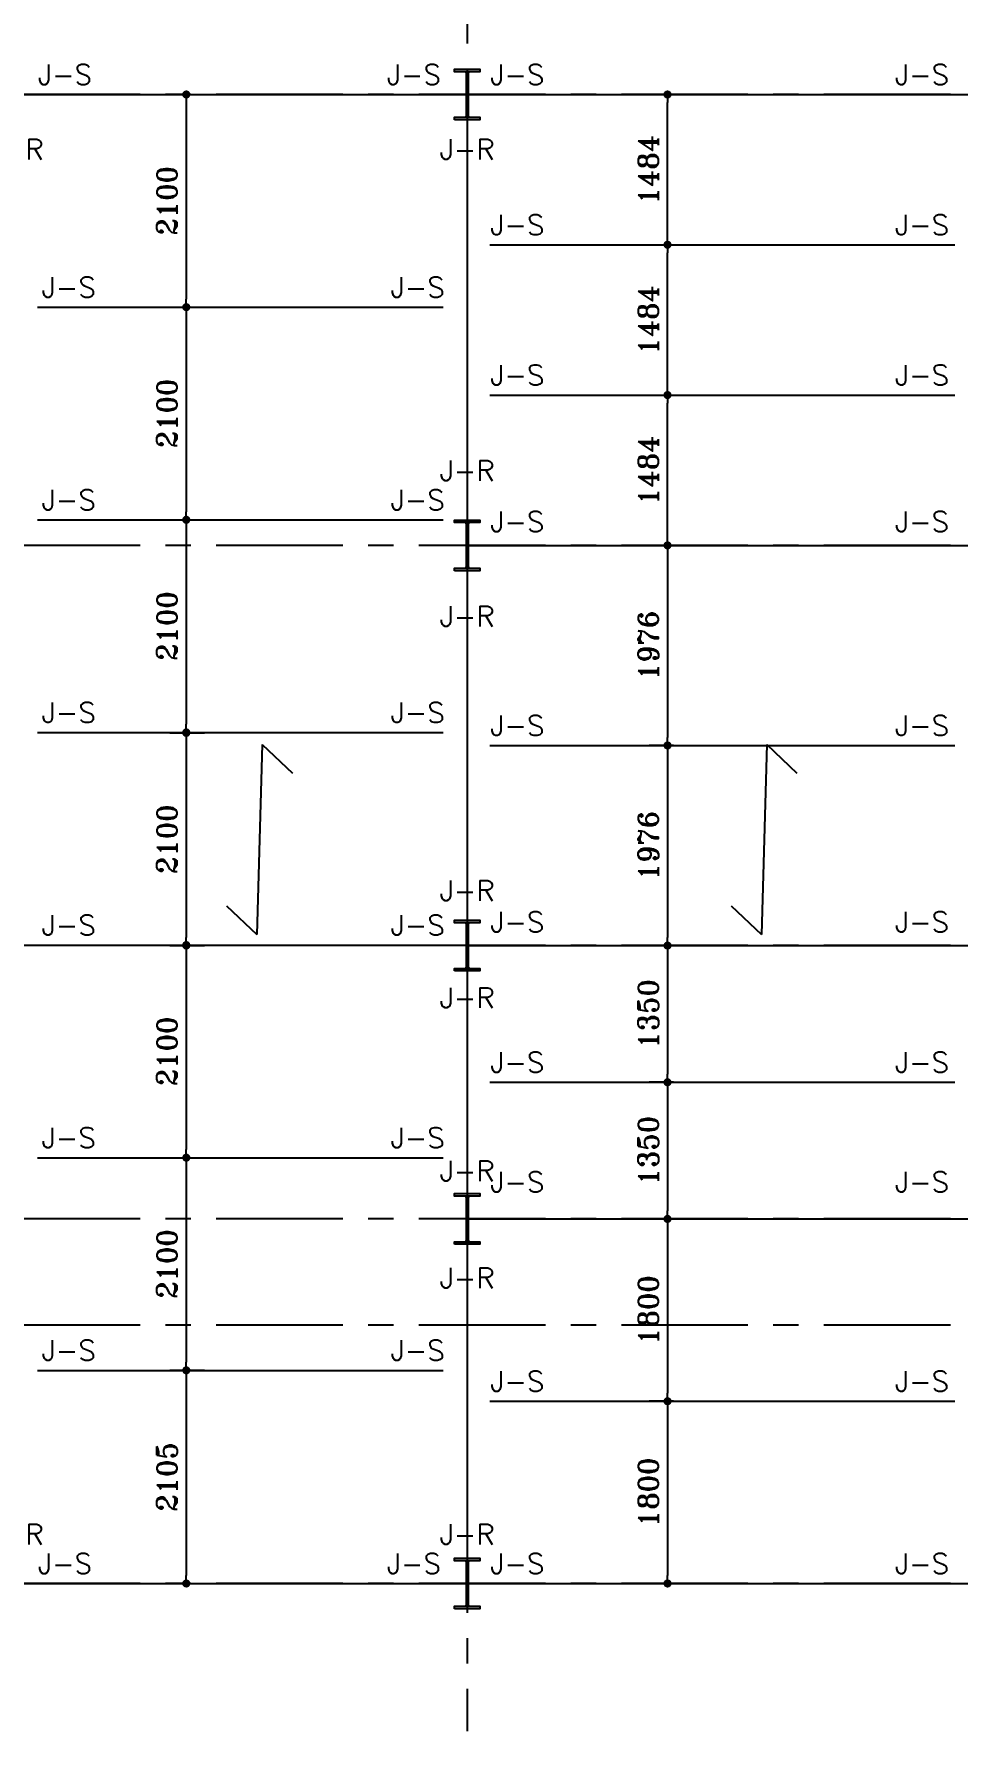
# Model space of a CAD drawing. Header units: inches. Extents: x 1387 to 2676, y -3005 to -2136.
# Drawn here: x 2584.51 to 2593.64, y -2603.45 to -2586.68 of the extents above; entities that cross this region are included whole.
import ezdxf
from ezdxf.enums import TextEntityAlignment as Align

# ---------------------------------------------------------------- set-up
doc = ezdxf.new("R2010")
doc.units = ezdxf.units.IN
doc.header["$MEASUREMENT"] = 0
doc.linetypes.add('CENTER', pattern=[2, 1.25, -0.25, 0.25, -0.25])
for name, color, linetype in [('3G', 3, 'Continuous'), ('6M', 6, 'Continuous'), ('AA-IPE300', 27, 'Continuous'), ('AXE', 1, 'CENTER'), ('DIM', 8, 'Continuous'), ('MEMBER TEXT', 7, 'Continuous')]:
    doc.layers.add(name, color=color, linetype=linetype)
doc.styles.add('ROMANS', font='ROMANS')
doc.styles.add('ROMANT', font='romant')
doc.dimstyles.new('Copy of 1-100', dxfattribs={"dimtxt": 0.2, "dimasz": 0.08, "dimexe": 0.18, "dimexo": 0.0625, "dimgap": 0.09, "dimtad": 1, "dimdec": 0, "dimlfac": 1000, "dimdsep": 46, "dimtxsty": 'ROMANT', "dimblk": 'DOT', "dimcen": 0.09, "dimclrd": 1, "dimclre": 1, "dimclrt": 3, "dimadec": 0, "dimazin": 0, "dimtfac": 1, "dimtdec": 0, "dimtix": 1, "dimtofl": 0, "dimtmove": 2, "dimatfit": 3, "dimldrblk": 'DOT', "dimfxl": 1, "dimtolj": 1, "dimarcsym": 0})

# ---------------------------------------------------------------- blocks, each defined once
blk = doc.blocks.new('DOT')
at = {"layer": 'DIM', "color": 0, "linetype": 'ByBlock'}
blk.add_line((-0.5, 0), (-1, 0), dxfattribs=at)
at = {"layer": 'DIM', "color": 0, "linetype": 'ByBlock', "const_width": 0.5}
blk.add_lwpolyline([(-0.25, 0, 1), (0.25, 0, 1)], format="xyb", close=True, dxfattribs=at)
blk = doc.blocks.new('*D347')
at = {"color": 1, "lineweight": -2, "transparency": 16777216}
for p, q in [((2590.833, -2587.283), (2590.95, -2587.283)), ((2590.77, -2588.687), (2590.77, -2587.363)), ((2590.833, -2588.767), (2590.95, -2588.767))]:
    blk.add_line(p, q, dxfattribs=at)
at = {"layer": 'Defpoints', "color": 0, "transparency": 16777216}
for p in [(2590.77, -2587.283), (2590.77, -2587.283), (2590.77, -2588.767)]:
    blk.add_point(p, dxfattribs=at)
at = {"color": 1, "lineweight": -2, "transparency": 16777216, "xscale": 0.08, "yscale": 0.08, "zscale": 0.08}
for p, rotation in [((2590.77, -2587.283), 90), ((2590.77, -2588.767), 270)]:
    blk.add_blockref('DOT', p, dxfattribs=dict(at, rotation=rotation))
at = {"color": 3, "transparency": 16777216, "insert": (2590.58, -2588.025), "char_height": 0.2, "attachment_point": 5, "rotation": 90, "style": 'ROMANT'}
blk.add_mtext('\\A1;1484', dxfattribs=at)
blk = doc.blocks.new('_Dot')
at = {"layer": 'DIM', "color": 0, "lineweight": -2}
blk.add_line((-0.5, 0), (-1, 0), dxfattribs=at)
at = {"layer": 'DIM', "color": 0, "const_width": 0.5}
blk.add_lwpolyline([(-0.25, 0, 1), (0.25, 0, 1)], format="xyb", close=True, dxfattribs=at)
blk = doc.blocks.new('*D348')
at = {"color": 1, "lineweight": -2, "transparency": 16777216}
for p, q in [((2590.833, -2588.767), (2590.95, -2588.767)), ((2590.77, -2590.171), (2590.77, -2588.847)), ((2590.833, -2590.251), (2590.95, -2590.251))]:
    blk.add_line(p, q, dxfattribs=at)
at = {"layer": 'Defpoints', "color": 0, "transparency": 16777216}
for p in [(2590.77, -2588.767), (2590.77, -2588.767), (2590.77, -2590.251)]:
    blk.add_point(p, dxfattribs=at)
at = {"color": 1, "lineweight": -2, "transparency": 16777216, "xscale": 0.08, "yscale": 0.08, "zscale": 0.08}
for p, rotation in [((2590.77, -2588.767), 90), ((2590.77, -2590.251), 270)]:
    blk.add_blockref('DOT', p, dxfattribs=dict(at, rotation=rotation))
at = {"color": 3, "transparency": 16777216, "insert": (2590.58, -2589.509), "char_height": 0.2, "attachment_point": 5, "rotation": 90, "style": 'ROMANT'}
blk.add_mtext('\\A1;1484', dxfattribs=at)
blk = doc.blocks.new('*D349')
at = {"color": 1, "lineweight": -2, "transparency": 16777216}
for p, q in [((2590.77, -2591.656), (2590.77, -2590.331)), ((2590.833, -2590.251), (2590.95, -2590.251)), ((2590.833, -2591.736), (2590.95, -2591.736))]:
    blk.add_line(p, q, dxfattribs=at)
at = {"layer": 'Defpoints', "color": 0, "transparency": 16777216}
for p in [(2590.77, -2590.251), (2590.77, -2590.251), (2590.77, -2591.736)]:
    blk.add_point(p, dxfattribs=at)
at = {"color": 1, "lineweight": -2, "transparency": 16777216, "xscale": 0.08, "yscale": 0.08, "zscale": 0.08}
for p, rotation in [((2590.77, -2590.251), 90), ((2590.77, -2591.736), 270)]:
    blk.add_blockref('DOT', p, dxfattribs=dict(at, rotation=rotation))
at = {"color": 3, "transparency": 16777216, "insert": (2590.58, -2590.994), "char_height": 0.2, "attachment_point": 5, "rotation": 90, "style": 'ROMANT'}
blk.add_mtext('\\A1;1484', dxfattribs=at)
blk = doc.blocks.new('*D350')
at = {"color": 1, "lineweight": -2, "transparency": 16777216}
for p, q in [((2590.829, -2591.736), (2590.59, -2591.736)), ((2590.77, -2591.816), (2590.77, -2593.632)), ((2590.829, -2593.712), (2590.59, -2593.712))]:
    blk.add_line(p, q, dxfattribs=at)
at = {"layer": 'Defpoints', "color": 0, "transparency": 16777216}
for p in [(2590.891, -2591.736), (2590.77, -2593.712), (2590.891, -2593.712)]:
    blk.add_point(p, dxfattribs=at)
at = {"color": 1, "lineweight": -2, "transparency": 16777216, "xscale": 0.08, "yscale": 0.08, "zscale": 0.08}
for p, rotation in [((2590.77, -2591.736), 90), ((2590.77, -2593.712), 270)]:
    blk.add_blockref('DOT', p, dxfattribs=dict(at, rotation=rotation))
at = {"color": 3, "transparency": 16777216, "insert": (2590.58, -2592.724), "char_height": 0.2, "attachment_point": 5, "rotation": 90, "style": 'ROMANT'}
blk.add_mtext('\\A1;1976', dxfattribs=at)
blk = doc.blocks.new('*D351')
at = {"color": 1, "lineweight": -2, "transparency": 16777216}
for p, q in [((2590.829, -2593.712), (2590.59, -2593.712)), ((2590.77, -2593.792), (2590.77, -2595.608)), ((2590.829, -2595.688), (2590.59, -2595.688))]:
    blk.add_line(p, q, dxfattribs=at)
at = {"layer": 'Defpoints', "color": 0, "transparency": 16777216}
for p in [(2590.891, -2593.712), (2590.77, -2595.688), (2590.891, -2595.688)]:
    blk.add_point(p, dxfattribs=at)
at = {"color": 1, "lineweight": -2, "transparency": 16777216, "xscale": 0.08, "yscale": 0.08, "zscale": 0.08}
for p, rotation in [((2590.77, -2593.712), 90), ((2590.77, -2595.688), 270)]:
    blk.add_blockref('DOT', p, dxfattribs=dict(at, rotation=rotation))
at = {"color": 3, "transparency": 16777216, "insert": (2590.58, -2594.7), "char_height": 0.2, "attachment_point": 5, "rotation": 90, "style": 'ROMANT'}
blk.add_mtext('\\A1;1976', dxfattribs=at)
blk = doc.blocks.new('*D352')
at = {"color": 1, "lineweight": -2, "transparency": 16777216}
for p, q in [((2590.829, -2595.688), (2590.59, -2595.688)), ((2590.77, -2595.768), (2590.77, -2596.958)), ((2590.829, -2597.038), (2590.59, -2597.038))]:
    blk.add_line(p, q, dxfattribs=at)
at = {"layer": 'Defpoints', "color": 0, "transparency": 16777216}
for p in [(2590.891, -2595.688), (2590.77, -2597.038), (2590.891, -2597.038)]:
    blk.add_point(p, dxfattribs=at)
at = {"color": 1, "lineweight": -2, "transparency": 16777216, "xscale": 0.08, "yscale": 0.08, "zscale": 0.08}
for p, rotation in [((2590.77, -2595.688), 90), ((2590.77, -2597.038), 270)]:
    blk.add_blockref('DOT', p, dxfattribs=dict(at, rotation=rotation))
at = {"color": 3, "transparency": 16777216, "insert": (2590.58, -2596.363), "char_height": 0.2, "attachment_point": 5, "rotation": 90, "style": 'ROMANT'}
blk.add_mtext('\\A1;1350', dxfattribs=at)
blk = doc.blocks.new('*D353')
at = {"color": 1, "lineweight": -2, "transparency": 16777216}
for p, q in [((2590.829, -2598.388), (2590.59, -2598.388)), ((2590.77, -2598.468), (2590.77, -2600.108)), ((2590.829, -2600.188), (2590.59, -2600.188))]:
    blk.add_line(p, q, dxfattribs=at)
at = {"layer": 'Defpoints', "color": 0, "transparency": 16777216}
for p in [(2590.891, -2598.388), (2590.77, -2600.188), (2590.891, -2600.188)]:
    blk.add_point(p, dxfattribs=at)
at = {"color": 1, "lineweight": -2, "transparency": 16777216, "xscale": 0.08, "yscale": 0.08, "zscale": 0.08}
for p, rotation in [((2590.77, -2598.388), 90), ((2590.77, -2600.188), 270)]:
    blk.add_blockref('DOT', p, dxfattribs=dict(at, rotation=rotation))
at = {"color": 3, "transparency": 16777216, "insert": (2590.58, -2599.288), "char_height": 0.2, "attachment_point": 5, "rotation": 90, "style": 'ROMANT'}
blk.add_mtext('\\A1;1800', dxfattribs=at)
blk = doc.blocks.new('*D354')
at = {"color": 1, "lineweight": -2, "transparency": 16777216}
for p, q in [((2590.829, -2597.038), (2590.59, -2597.038)), ((2590.77, -2597.118), (2590.77, -2598.308)), ((2590.829, -2598.388), (2590.59, -2598.388))]:
    blk.add_line(p, q, dxfattribs=at)
at = {"layer": 'Defpoints', "color": 0, "transparency": 16777216}
for p in [(2590.891, -2597.038), (2590.77, -2598.388), (2590.891, -2598.388)]:
    blk.add_point(p, dxfattribs=at)
at = {"color": 1, "lineweight": -2, "transparency": 16777216, "xscale": 0.08, "yscale": 0.08, "zscale": 0.08}
for p, rotation in [((2590.77, -2597.038), 90), ((2590.77, -2598.388), 270)]:
    blk.add_blockref('DOT', p, dxfattribs=dict(at, rotation=rotation))
at = {"color": 3, "transparency": 16777216, "insert": (2590.58, -2597.713), "char_height": 0.2, "attachment_point": 5, "rotation": 90, "style": 'ROMANT'}
blk.add_mtext('\\A1;1350', dxfattribs=at)
blk = doc.blocks.new('*D355')
at = {"color": 1, "lineweight": -2, "transparency": 16777216}
for p, q in [((2590.829, -2600.188), (2590.59, -2600.188)), ((2590.77, -2600.268), (2590.77, -2601.908)), ((2590.829, -2601.988), (2590.59, -2601.988))]:
    blk.add_line(p, q, dxfattribs=at)
at = {"layer": 'Defpoints', "color": 0, "transparency": 16777216}
for p in [(2590.891, -2600.188), (2590.77, -2601.988), (2590.891, -2601.988)]:
    blk.add_point(p, dxfattribs=at)
at = {"color": 1, "lineweight": -2, "transparency": 16777216, "xscale": 0.08, "yscale": 0.08, "zscale": 0.08}
for p, rotation in [((2590.77, -2600.188), 90), ((2590.77, -2601.988), 270)]:
    blk.add_blockref('DOT', p, dxfattribs=dict(at, rotation=rotation))
at = {"color": 3, "transparency": 16777216, "insert": (2590.58, -2601.088), "char_height": 0.2, "attachment_point": 5, "rotation": 90, "style": 'ROMANT'}
blk.add_mtext('\\A1;1800', dxfattribs=at)
blk = doc.blocks.new('*D560')
at = {"color": 1, "lineweight": -2, "transparency": 16777216}
for p, q in [((2585.858, -2599.883), (2586.199, -2599.883)), ((2586.019, -2599.963), (2586.019, -2601.908)), ((2585.858, -2601.988), (2586.199, -2601.988))]:
    blk.add_line(p, q, dxfattribs=at)
at = {"layer": 'Defpoints', "color": 0, "transparency": 16777216}
for p in [(2585.796, -2599.883), (2585.796, -2601.988), (2586.019, -2601.988)]:
    blk.add_point(p, dxfattribs=at)
at = {"color": 1, "lineweight": -2, "transparency": 16777216, "xscale": 0.08, "yscale": 0.08, "zscale": 0.08}
for p, rotation in [((2586.019, -2599.883), 90), ((2586.019, -2601.988), 270)]:
    blk.add_blockref('DOT', p, dxfattribs=dict(at, rotation=rotation))
at = {"color": 3, "transparency": 16777216, "insert": (2585.829, -2600.936), "char_height": 0.2, "attachment_point": 5, "rotation": 90, "style": 'ROMANT'}
blk.add_mtext('\\A1;2105', dxfattribs=at)
blk = doc.blocks.new('*D561')
at = {"color": 1, "lineweight": -2, "transparency": 16777216}
for p, q in [((2585.858, -2597.783), (2586.199, -2597.783)), ((2586.019, -2597.863), (2586.019, -2599.803)), ((2585.858, -2599.883), (2586.199, -2599.883))]:
    blk.add_line(p, q, dxfattribs=at)
at = {"layer": 'Defpoints', "color": 0, "transparency": 16777216}
for p in [(2585.796, -2597.783), (2585.796, -2599.883), (2586.019, -2599.883)]:
    blk.add_point(p, dxfattribs=at)
at = {"color": 1, "lineweight": -2, "transparency": 16777216, "xscale": 0.08, "yscale": 0.08, "zscale": 0.08}
for p, rotation in [((2586.019, -2597.783), 90), ((2586.019, -2599.883), 270)]:
    blk.add_blockref('DOT', p, dxfattribs=dict(at, rotation=rotation))
at = {"color": 3, "transparency": 16777216, "insert": (2585.829, -2598.833), "char_height": 0.2, "attachment_point": 5, "rotation": 90, "style": 'ROMANT'}
blk.add_mtext('\\A1;2100', dxfattribs=at)
blk = doc.blocks.new('*D562')
at = {"color": 1, "lineweight": -2, "transparency": 16777216}
for p, q in [((2585.858, -2595.683), (2586.199, -2595.683)), ((2586.019, -2595.763), (2586.019, -2597.703)), ((2585.858, -2597.783), (2586.199, -2597.783))]:
    blk.add_line(p, q, dxfattribs=at)
at = {"layer": 'Defpoints', "color": 0, "transparency": 16777216}
for p in [(2585.796, -2595.683), (2585.796, -2597.783), (2586.019, -2597.783)]:
    blk.add_point(p, dxfattribs=at)
at = {"color": 1, "lineweight": -2, "transparency": 16777216, "xscale": 0.08, "yscale": 0.08, "zscale": 0.08}
for p, rotation in [((2586.019, -2595.683), 90), ((2586.019, -2597.783), 270)]:
    blk.add_blockref('DOT', p, dxfattribs=dict(at, rotation=rotation))
at = {"color": 3, "transparency": 16777216, "insert": (2585.829, -2596.733), "char_height": 0.2, "attachment_point": 5, "rotation": 90, "style": 'ROMANT'}
blk.add_mtext('\\A1;2100', dxfattribs=at)
blk = doc.blocks.new('*D563')
at = {"color": 1, "lineweight": -2, "transparency": 16777216}
for p, q in [((2585.858, -2593.588), (2586.199, -2593.588)), ((2586.019, -2593.668), (2586.019, -2595.608)), ((2585.858, -2595.688), (2586.199, -2595.688))]:
    blk.add_line(p, q, dxfattribs=at)
at = {"layer": 'Defpoints', "color": 0, "transparency": 16777216}
for p in [(2585.796, -2593.588), (2585.796, -2595.688), (2586.019, -2595.688)]:
    blk.add_point(p, dxfattribs=at)
at = {"color": 1, "lineweight": -2, "transparency": 16777216, "xscale": 0.08, "yscale": 0.08, "zscale": 0.08}
for p, rotation in [((2586.019, -2593.588), 90), ((2586.019, -2595.688), 270)]:
    blk.add_blockref('DOT', p, dxfattribs=dict(at, rotation=rotation))
at = {"color": 3, "transparency": 16777216, "insert": (2585.829, -2594.638), "char_height": 0.2, "attachment_point": 5, "rotation": 90, "style": 'ROMANT'}
blk.add_mtext('\\A1;2100', dxfattribs=at)
blk = doc.blocks.new('*D564')
at = {"color": 1, "lineweight": -2, "transparency": 16777216}
for p, q in [((2585.858, -2591.483), (2586.199, -2591.483)), ((2586.019, -2591.563), (2586.019, -2593.503)), ((2585.858, -2593.583), (2586.199, -2593.583))]:
    blk.add_line(p, q, dxfattribs=at)
at = {"layer": 'Defpoints', "color": 0, "transparency": 16777216}
for p in [(2585.796, -2591.483), (2585.796, -2593.583), (2586.019, -2593.583)]:
    blk.add_point(p, dxfattribs=at)
at = {"color": 1, "lineweight": -2, "transparency": 16777216, "xscale": 0.08, "yscale": 0.08, "zscale": 0.08}
for p, rotation in [((2586.019, -2591.483), 90), ((2586.019, -2593.583), 270)]:
    blk.add_blockref('DOT', p, dxfattribs=dict(at, rotation=rotation))
at = {"color": 3, "transparency": 16777216, "insert": (2585.829, -2592.533), "char_height": 0.2, "attachment_point": 5, "rotation": 90, "style": 'ROMANT'}
blk.add_mtext('\\A1;2100', dxfattribs=at)
blk = doc.blocks.new('*D565')
at = {"color": 1, "lineweight": -2, "transparency": 16777216}
for p, q in [((2585.858, -2589.383), (2586.199, -2589.383)), ((2586.019, -2589.463), (2586.019, -2591.403)), ((2585.858, -2591.483), (2586.199, -2591.483))]:
    blk.add_line(p, q, dxfattribs=at)
at = {"layer": 'Defpoints', "color": 0, "transparency": 16777216}
for p in [(2585.796, -2589.383), (2585.796, -2591.483), (2586.019, -2591.483)]:
    blk.add_point(p, dxfattribs=at)
at = {"color": 1, "lineweight": -2, "transparency": 16777216, "xscale": 0.08, "yscale": 0.08, "zscale": 0.08}
for p, rotation in [((2586.019, -2589.383), 90), ((2586.019, -2591.483), 270)]:
    blk.add_blockref('DOT', p, dxfattribs=dict(at, rotation=rotation))
at = {"color": 3, "transparency": 16777216, "insert": (2585.829, -2590.433), "char_height": 0.2, "attachment_point": 5, "rotation": 90, "style": 'ROMANT'}
blk.add_mtext('\\A1;2100', dxfattribs=at)
blk = doc.blocks.new('*D566')
at = {"color": 1, "lineweight": -2, "transparency": 16777216}
for p, q in [((2585.858, -2587.283), (2586.199, -2587.283)), ((2586.019, -2587.363), (2586.019, -2589.303)), ((2585.858, -2589.383), (2586.199, -2589.383))]:
    blk.add_line(p, q, dxfattribs=at)
at = {"layer": 'Defpoints', "color": 0, "transparency": 16777216}
for p in [(2585.796, -2587.283), (2585.796, -2589.383), (2586.019, -2589.383)]:
    blk.add_point(p, dxfattribs=at)
at = {"color": 1, "lineweight": -2, "transparency": 16777216, "xscale": 0.08, "yscale": 0.08, "zscale": 0.08}
for p, rotation in [((2586.019, -2587.283), 90), ((2586.019, -2589.383), 270)]:
    blk.add_blockref('DOT', p, dxfattribs=dict(at, rotation=rotation))
at = {"color": 3, "transparency": 16777216, "insert": (2585.829, -2588.333), "char_height": 0.2, "attachment_point": 5, "rotation": 90, "style": 'ROMANT'}
blk.add_mtext('\\A1;2100', dxfattribs=at)

msp = doc.modelspace()

# ---------------------------------------------------------------- hatches: boundary and pattern name
for points in [[(2588.786026, -2587.058386), (2588.77455, -2587.058386, 0.414414444), (2588.786026, -2587.06987)], [(2588.801026, -2587.058386), (2588.812502, -2587.058386, -0.414414444), (2588.801026, -2587.06987)], [(2588.786026, -2587.508426), (2588.77455, -2587.508426, -0.414414444), (2588.786026, -2587.496942)], [(2588.801026, -2587.508426), (2588.812502, -2587.508426, 0.414414444), (2588.801026, -2587.496942)], [(2588.786026, -2591.510745), (2588.77455, -2591.510745, 0.414414444), (2588.786026, -2591.522229)], [(2588.801026, -2591.510745), (2588.812502, -2591.510745, -0.414414444), (2588.801026, -2591.522229)], [(2588.786026, -2591.960784), (2588.77455, -2591.960784, -0.414414444), (2588.786026, -2591.9493)], [(2588.801026, -2591.960784), (2588.812502, -2591.960784, 0.414414444), (2588.801026, -2591.9493)], [(2588.786026, -2595.463103), (2588.77455, -2595.463103, 0.414414444), (2588.786026, -2595.474587)], [(2588.801026, -2595.463103), (2588.812502, -2595.463103, -0.414414444), (2588.801026, -2595.474587)], [(2588.786026, -2595.913143), (2588.77455, -2595.913143, -0.414414444), (2588.786026, -2595.901658)], [(2588.801026, -2595.913143), (2588.812502, -2595.913143, 0.414414444), (2588.801026, -2595.901658)], [(2588.786026, -2598.163103), (2588.77455, -2598.163103, 0.414414444), (2588.786026, -2598.174587)], [(2588.801026, -2598.163103), (2588.812502, -2598.163103, -0.414414444), (2588.801026, -2598.174587)], [(2588.786026, -2598.613143), (2588.77455, -2598.613143, -0.414414444), (2588.786026, -2598.601658)], [(2588.801026, -2598.613143), (2588.812502, -2598.613143, 0.414414444), (2588.801026, -2598.601658)], [(2588.786026, -2601.763103), (2588.77455, -2601.763103, 0.414414444), (2588.786026, -2601.774587)], [(2588.801026, -2601.763103), (2588.812502, -2601.763103, -0.414414444), (2588.801026, -2601.774587)], [(2588.786026, -2602.213143), (2588.77455, -2602.213143, -0.414414444), (2588.786026, -2602.201658)], [(2588.801026, -2602.213143), (2588.812502, -2602.213143, 0.414414444), (2588.801026, -2602.201658)]]:
    msp.add_hatch(color=1).paths.add_polyline_path(points)

# ---------------------------------------------------------------- linework, layer by layer
at = {"color": 1, "linetype": 'Continuous'}
for p, q in [((2586.768047, -2593.701913, -0.005), (2586.714614, -2595.579875, -0.005)), ((2586.768047, -2593.701913, -0.005), (2587.065996, -2593.985671, -0.005)), ((2591.750119, -2593.701913, -0.005), (2591.696686, -2595.579875, -0.005)), ((2591.750119, -2593.701913, -0.005), (2592.048068, -2593.985671, -0.005)), ((2586.416665, -2595.296117, -0.005), (2586.714614, -2595.579875, -0.005)), ((2591.398737, -2595.296117, -0.005), (2591.696686, -2595.579875, -0.005))]:
    msp.add_line(p, q, dxfattribs=at)
at = {"layer": '3G'}
for points in [[(2588.668526, -2587.533386), (2588.668526, -2587.508386), (2588.786026, -2587.508386), (2588.786026, -2587.058386), (2588.668526, -2587.058386), (2588.668526, -2587.033386), (2588.918526, -2587.033386), (2588.918526, -2587.058386), (2588.801026, -2587.058386), (2588.801026, -2587.508386), (2588.918526, -2587.508386), (2588.918526, -2587.533386)], [(2588.668526, -2591.985745), (2588.668526, -2591.960745), (2588.786026, -2591.960745), (2588.786026, -2591.510745), (2588.668526, -2591.510745), (2588.668526, -2591.485745), (2588.918526, -2591.485745), (2588.918526, -2591.510745), (2588.801026, -2591.510745), (2588.801026, -2591.960745), (2588.918526, -2591.960745), (2588.918526, -2591.985745)], [(2588.668526, -2595.938103), (2588.668526, -2595.913103), (2588.786026, -2595.913103), (2588.786026, -2595.463103), (2588.668526, -2595.463103), (2588.668526, -2595.438103), (2588.918526, -2595.438103), (2588.918526, -2595.463103), (2588.801026, -2595.463103), (2588.801026, -2595.913103), (2588.918526, -2595.913103), (2588.918526, -2595.938103)], [(2588.668526, -2598.638103), (2588.668526, -2598.613103), (2588.786026, -2598.613103), (2588.786026, -2598.163103), (2588.668526, -2598.163103), (2588.668526, -2598.138103), (2588.918526, -2598.138103), (2588.918526, -2598.163103), (2588.801026, -2598.163103), (2588.801026, -2598.613103), (2588.918526, -2598.613103), (2588.918526, -2598.638103)], [(2588.668526, -2602.238103), (2588.668526, -2602.213103), (2588.786026, -2602.213103), (2588.786026, -2601.763103), (2588.668526, -2601.763103), (2588.668526, -2601.738103), (2588.918526, -2601.738103), (2588.918526, -2601.763103), (2588.801026, -2601.763103), (2588.801026, -2602.213103), (2588.918526, -2602.213103), (2588.918526, -2602.238103)]]:
    msp.add_lwpolyline(points, close=True, dxfattribs=at)
for centre, start, end in [((2588.786026, -2587.058394), 180.1579269, 270.1579269), ((2588.801026, -2587.058394), 269.8420731, 359.8420731), ((2588.801026, -2587.058394), 269.8420731, 359.8420731), ((2588.786026, -2587.508418), 89.8420731, 179.8420731), ((2588.786026, -2587.508418), 89.8420731, 179.8420731), ((2588.801026, -2587.508418), 0.1579269, 90.1579269), ((2588.801026, -2587.508418), 0.1579269, 90.1579269), ((2588.801026, -2587.508418), 0.1579269, 90.1579269), ((2588.786026, -2591.510752), 180.1579269, 270.1579269), ((2588.801026, -2591.510752), 269.8420731, 359.8420731), ((2588.801026, -2591.510752), 269.8420731, 359.8420731), ((2588.786026, -2591.960776), 89.8420731, 179.8420731), ((2588.786026, -2591.960776), 89.8420731, 179.8420731), ((2588.801026, -2591.960776), 0.1579269, 90.1579269), ((2588.801026, -2591.960776), 0.1579269, 90.1579269), ((2588.801026, -2591.960776), 0.1579269, 90.1579269), ((2588.786026, -2595.463111), 180.1579269, 270.1579269), ((2588.801026, -2595.463111), 269.8420731, 359.8420731), ((2588.801026, -2595.463111), 269.8420731, 359.8420731), ((2588.786026, -2595.913135), 89.8420731, 179.8420731), ((2588.786026, -2595.913135), 89.8420731, 179.8420731), ((2588.801026, -2595.913135), 0.1579269, 90.1579269), ((2588.801026, -2595.913135), 0.1579269, 90.1579269), ((2588.801026, -2595.913135), 0.1579269, 90.1579269), ((2588.786026, -2598.163111), 180.1579269, 270.1579269), ((2588.801026, -2598.163111), 269.8420731, 359.8420731), ((2588.801026, -2598.163111), 269.8420731, 359.8420731), ((2588.786026, -2598.613135), 89.8420731, 179.8420731), ((2588.786026, -2598.613135), 89.8420731, 179.8420731), ((2588.801026, -2598.613135), 0.1579269, 90.1579269), ((2588.801026, -2598.613135), 0.1579269, 90.1579269), ((2588.801026, -2598.613135), 0.1579269, 90.1579269), ((2588.786026, -2601.763111), 180.1579269, 270.1579269), ((2588.801026, -2601.763111), 269.8420731, 359.8420731), ((2588.801026, -2601.763111), 269.8420731, 359.8420731), ((2588.786026, -2602.213135), 89.8420731, 179.8420731), ((2588.786026, -2602.213135), 89.8420731, 179.8420731), ((2588.801026, -2602.213135), 0.1579269, 90.1579269), ((2588.801026, -2602.213135), 0.1579269, 90.1579269), ((2588.801026, -2602.213135), 0.1579269, 90.1579269)]:
    msp.add_arc(centre, 0.011476, start, end, dxfattribs=at)
at = {"layer": '6M'}
msp.add_line((2588.793526, -2587.533386), (2588.793526, -2601.738103), dxfattribs=at)
at = {"layer": 'AA-IPE300', "color": 3}
for p, q in [((2570.977524, -2587.283386), (2600.593526, -2587.283386)), ((2589.016026, -2588.767386), (2593.608216, -2588.767386)), ((2584.550024, -2589.383386), (2588.555024, -2589.383386)), ((2589.016026, -2590.251386), (2593.608216, -2590.251386)), ((2584.550024, -2591.483386), (2588.555024, -2591.483386)), ((2588.793526, -2591.735745), (2600.593526, -2591.735745)), ((2584.550024, -2593.583386), (2588.555024, -2593.583386)), ((2589.016026, -2593.711924), (2593.608216, -2593.711924)), ((2584.550024, -2595.683386), (2588.555024, -2595.683386)), ((2588.793526, -2595.688103), (2600.593526, -2595.688103)), ((2589.016026, -2597.038103), (2593.608216, -2597.038103)), ((2584.550024, -2597.783386), (2588.555024, -2597.783386)), ((2588.793526, -2598.388103), (2600.593526, -2598.388103)), ((2584.550024, -2599.883386), (2588.555024, -2599.883386)), ((2589.016026, -2600.187929), (2593.608216, -2600.187929)), ((2570.977524, -2601.988103), (2600.593526, -2601.988103))]:
    msp.add_line(p, q, dxfattribs=at)
at = {"layer": 'AXE'}
for p, q in [((2588.793526, -2585.028509), (2588.793526, -2603.445476)), ((2603.564333, -2587.283386), (2569.466075, -2587.283386)), ((2603.564333, -2591.735745), (2569.466075, -2591.735745)), ((2603.564333, -2595.688103), (2569.466075, -2595.688103)), ((2603.564333, -2598.388103), (2569.466075, -2598.388103)), ((2603.564333, -2599.438103), (2569.466075, -2599.438103)), ((2603.564333, -2601.988103), (2569.466075, -2601.988103))]:
    msp.add_line(p, q, dxfattribs=at)

# ---------------------------------------------------------------- texts
at = {"layer": 'MEMBER TEXT', "color": 3, "ltscale": 2, "style": 'ROMANS'}
for s, p in [('J-S', (2584.821564, -2587.086582)), ('J-S', (2588.266274, -2587.086582)), ('J-S', (2589.287566, -2587.086582)), ('J-S', (2593.283303, -2587.086582)), ('J-R', (2584.340724, -2587.824138)), ('J-R', (2588.793007, -2587.824138)), ('J-S', (2589.287566, -2588.570582)), ('J-S', (2593.283303, -2588.570582)), ('J-S', (2584.858884, -2589.186582)), ('J-S', (2588.303594, -2589.186582)), ('J-S', (2589.287566, -2590.054582)), ('J-S', (2593.283303, -2590.054582)), ('J-R', (2588.793007, -2590.9981)), ('J-S', (2584.858884, -2591.286582)), ('J-S', (2588.303594, -2591.286582)), ('J-S', (2589.287566, -2591.502143)), ('J-S', (2593.283303, -2591.502143)), ('J-R', (2588.793007, -2592.436919)), ('J-S', (2584.858884, -2593.386582)), ('J-S', (2588.303594, -2593.386582)), ('J-S', (2589.287566, -2593.51512)), ('J-S', (2593.283303, -2593.51512)), ('J-R', (2588.793007, -2595.144907)), ('J-S', (2589.287566, -2595.455863)), ('J-S', (2593.283303, -2595.455863)), ('J-S', (2584.858884, -2595.486582)), ('J-S', (2588.303594, -2595.486582)), ('J-R', (2588.793007, -2596.204139)), ('J-S', (2589.287566, -2596.841299)), ('J-S', (2593.283303, -2596.841299)), ('J-S', (2584.858884, -2597.586582)), ('J-S', (2588.303594, -2597.586582)), ('J-R', (2588.793007, -2597.914634)), ('J-S', (2589.287566, -2598.021941)), ('J-S', (2593.283303, -2598.021941)), ('J-R', (2588.793007, -2598.971808)), ('J-S', (2584.858884, -2599.686582)), ('J-S', (2588.303594, -2599.686582)), ('J-S', (2589.287566, -2599.991125)), ('J-S', (2593.283303, -2599.991125)), ('J-R', (2584.340724, -2601.501867)), ('J-R', (2588.793007, -2601.501867)), ('J-S', (2584.821564, -2601.791299)), ('J-S', (2588.266274, -2601.791299)), ('J-S', (2589.287566, -2601.791299)), ('J-S', (2593.283303, -2601.791299))]:
    msp.add_text(s, height=0.2, dxfattribs=at).set_placement(p, align=Align.MIDDLE)

# ---------------------------------------------------------------- dimensions: what is measured, and where the dimension line sits
for base, p1, p2, picture, middle in [((2586.019442, -2589.383386), (2585.79556, -2587.283386), (2585.79556, -2589.383386), '*D566', (2585.829442, -2588.333386)), ((2590.770187, -2587.283386), (2590.770187, -2588.767386), (2590.770187, -2587.283386), '*D347', (2590.580187, -2588.025386)), ((2590.770187, -2588.767386), (2590.770187, -2590.251386), (2590.770187, -2588.767386), '*D348', (2590.580187, -2589.509386)), ((2586.019442, -2591.483386), (2585.79556, -2589.383386), (2585.79556, -2591.483386), '*D565', (2585.829442, -2590.433386)), ((2590.770187, -2590.251386), (2590.770187, -2591.735745), (2590.770187, -2590.251386), '*D349', (2590.580187, -2590.993565)), ((2586.019442, -2593.583386), (2585.79556, -2591.483386), (2585.79556, -2593.583386), '*D564', (2585.829442, -2592.533386)), ((2590.770187, -2593.711924), (2590.891437, -2591.735745), (2590.891437, -2593.711924), '*D350', (2590.580187, -2592.723834)), ((2586.019442, -2595.688103), (2585.79556, -2593.588103), (2585.79556, -2595.688103), '*D563', (2585.829442, -2594.638103)), ((2590.770187, -2595.688103), (2590.891437, -2593.711924), (2590.891437, -2595.688103), '*D351', (2590.580187, -2594.700013)), ((2586.019442, -2597.783386), (2585.79556, -2595.683386), (2585.79556, -2597.783386), '*D562', (2585.829442, -2596.733386)), ((2590.770187, -2597.038103), (2590.891437, -2595.688103), (2590.891437, -2597.038103), '*D352', (2590.580187, -2596.363103)), ((2590.770187, -2598.388103), (2590.891437, -2597.038103), (2590.891437, -2598.388103), '*D354', (2590.580187, -2597.713103)), ((2586.019442, -2599.883386), (2585.79556, -2597.783386), (2585.79556, -2599.883386), '*D561', (2585.829442, -2598.833386)), ((2590.770187, -2600.187929), (2590.891437, -2598.388103), (2590.891437, -2600.187929), '*D353', (2590.580187, -2599.288016)), ((2586.019442, -2601.988103), (2585.79556, -2599.883386), (2585.79556, -2601.988103), '*D560', (2585.829442, -2600.935745)), ((2590.770187, -2601.988103), (2590.891437, -2600.187929), (2590.891437, -2601.988103), '*D355', (2590.580187, -2601.088016))]:
    dim = msp.add_linear_dim(base=base, p1=p1, p2=p2, angle=90, dimstyle='Copy of 1-100')
    dim.commit()
    dim.dimension.update_dxf_attribs({"geometry": picture, "text_midpoint": middle})

doc.saveas('drawing.dxf')
